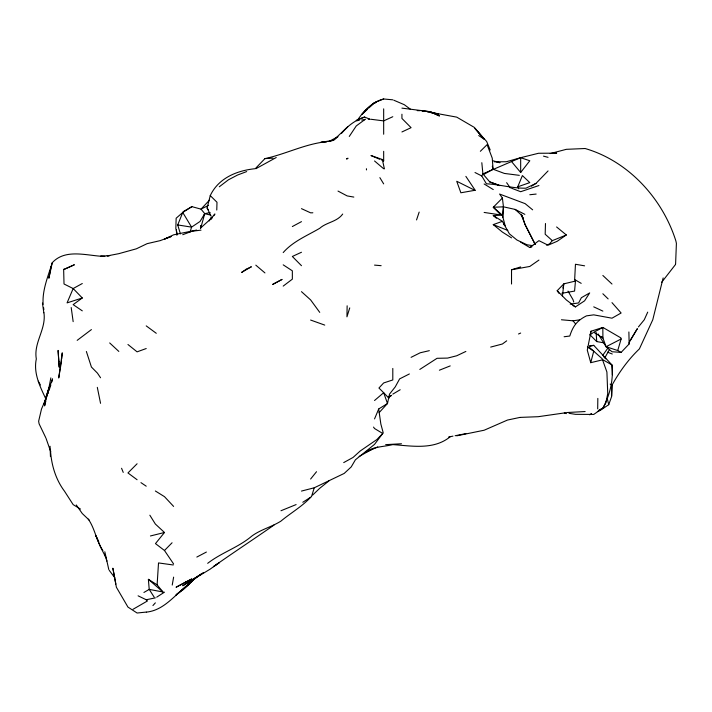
<?xml version="1.0" encoding="UTF-8"?>
<svg xmlns="http://www.w3.org/2000/svg" width="712" height="712" viewBox="0 0 712 712"><rect width="100%" height="100%" fill="white"/><g stroke="black" fill="none" stroke-linecap="round" stroke-linejoin="round"><path stroke-width="1.07" d="M597.688 408.875L597.831 398.4M347.136 305.804L346.949 316.831L349.743 307.895M216.768 210.04L216.991 202.261L210.254 195.604C218.451 178.178 236.624 170.666 254.807 168.726M545.481 223.515L545.178 234.239L552.334 240.656L566.325 234.96L556.597 226.959M597.359 411.554L600.269 410.361L608.724 404.692L611.741 396.183L611.893 385.432C619.182 372.065 628.358 359.427 639.394 348.898L652.771 319.768L663.157 277.938M43.922 312.719C46.431 329.122 33.411 342.641 36.321 358.946C33.25 373.132 40.041 386.625 45.915 399.049M200.499 227.751L200.579 225.535M611.546 395.774L611.991 385.067L610.157 384.106M80.465 509.062L73.158 504.63L64.525 491.236C55.465 479.194 51.175 464.188 50.445 449.477M561.857 293.273L574.575 291.092L575.456 281.062L574.664 279.576L575.456 264.259L584.596 265.834M502.752 217.56L503.455 206.827L502.396 198.07L499.584 194.047L525.127 203.641L532.647 209.835M61.561 360.868L58.713 378.01L62.256 352.832L61.739 358.857M502.574 216.662L503.455 206.827L515.132 209.408L524.851 214.348M143.913 592.464L149.217 589.394L162.977 591.992L157.112 584.837L158.518 562.934L173.239 564.981M562.436 296.174L563.806 283.857L575.456 281.062M379.104 412.657L387.488 403.517L389.5 394.128L395.24 386.892L399.628 378.882L409.373 373.96M48.496 390.585L48.994 387.364L43.975 404.309M172.233 585.059L173.621 577.129M51.122 266.386L48.879 278.232L52.27 262.701C65.664 248.079 87.638 256.053 104.86 256.453L100.552 256.231L109.684 255.59L107.832 255.893M47.9 393.095L48.994 387.364M47.944 392.864L50.846 377.885M562.943 288.04L563.806 283.857L557.193 290.727L558.867 293.228M51.834 381.979L52.537 378.855L46.378 395.676L44.589 405.902L45.915 400.812M628.883 331.97L629.159 343.94L621.122 352.387L617.731 350.535L621.122 339.01L620.882 337.897L602.922 327.449L591.04 331.214L587.275 350.126L590.746 362.675L602.859 359.765L611.991 364.953L612.356 374.735M211.153 216.172L207.076 207.984L210.254 195.604M590.746 362.675L593.728 351.203L589.572 347.536M47.784 393.692L49.386 387.586L46.947 395.552M604.266 342.899L596.727 341.573L590.07 334.871L591.04 331.214M200.579 228.605L204.753 213.645L201.015 209.132L191.884 206.649L183.1 211.686M569.013 413.316L575.465 414.331L593.728 414.437L602.859 408.127C609.917 394.982 613.584 379.879 611.991 364.953L593.728 345.347L589.358 345.827M190.051 232.103L191.572 227.128L200.036 221.468L204.753 213.645L210.147 212.585M392.802 368.442L392.802 379.941L383.67 382.949L378.935 388.022L383.67 392.704L387.488 403.517L378.695 408.982L380.849 424.032L383.181 432.665L382.753 433.475L374.539 444.368L355.395 459.81L351.212 466.93L344.199 473.427L314.268 487.782L311.455 496.709L302.814 502.263M675.599 264.027L676.4 243.397L675.919 241.101C662.623 198.595 628.393 161.046 585.113 148.514L566.325 149.324L550.207 153.578M43.957 404.46L46.636 396.54M49.181 389.998L50.837 384.987M416.547 219.928L419.172 212.078M52.27 262.701C48.158 276.114 42.079 290.202 43.138 304.407M180.421 233.919L177.715 224.939L182.753 212.47L191.884 206.649M517.74 186.811L522.394 175.579L529.799 182.61L517.74 186.811L518.719 188.787M374.539 418.914L378.695 408.982M47.526 395.009L41.501 409.035L38.635 421.237L39.107 423.836L45.755 437.675M647.715 312.132L644.271 319.759L638.424 326.933M611.991 302.636L621.122 313.004L611.991 318.193L593.728 314.855L586.474 315.861C577.307 320.462 573.071 325.633 569.787 336.037L564.109 336.749M203.855 215.549L204.753 213.645L210.12 214.988M209.248 220.925L211.153 217.338M548.062 170.933L535.958 183.411L525.963 188.182C512.551 188.493 499.726 184.372 486.394 183.812L481.757 175.944L482.896 173.862L481.819 162.701M609.383 349.645L604.693 358.065L602.859 355.163L608.315 347.456M301.479 491.075L314.268 487.782M630.262 340.283L637.356 328.659L629.088 342.632L629.159 343.94M349.272 136.437L356.267 125.926L365.407 119.162M211.206 219.26L212.452 217.507M213.689 215.754L214.926 213.992L210.147 219.465L201.015 227.653M356.97 120.987C363.494 111.152 371.762 101.905 383.67 98.986L392.802 99.814M661.635 282.344L675.572 264.419M482.896 173.862L511.528 161.553L520.668 172.491L529.799 160.761L520.668 157.69L506.392 161.731L494.359 161.838M310.61 479.034L316.52 471.718M149.849 515.212L155.35 524.032L164.481 532.487L155.474 543.603L164.481 550.501L173.621 563.975M552.334 240.656L549.504 243.958L546.433 245.106M152.929 605.547L155.35 602.859M209.39 200.223L201.015 209.132L208.589 205.314M194.162 578.5L191.884 580.894L197.616 576.48M255.813 168.094L264.944 158.616C285.913 154.068 305.43 143.744 326.861 141.67M347.723 126.78L341.448 133.26C347.661 125.98 355.404 119.999 364.597 117.044L370.053 119.26L368.193 119.144M342.703 214.045C337.007 221.939 326.532 222.189 319.741 228.285C307.121 235.717 293.095 241.27 283.207 252.564M164.481 550.501L172.073 542.775M137.087 463.77L127.955 472.946L137.087 479.728M502.396 198.07L493.265 207.254L500.242 214.312M480.342 151.3L487.106 144.652L492.25 158.171L493.078 169.198L484.133 174.244M197.429 576.168L182.753 589.83L176.14 594.938L195.925 577.646L182.753 585.745L195.916 577.637L182.753 589.83L188.992 584.187C175.294 594.066 164.454 610.362 146.387 612.115M312.71 495.009L319.741 488.281L328.873 480.965M347.136 127.386L333.438 140.3L329.79 141.252M367.401 109.319L361.847 114.525L365.407 110.485L374.539 102.635L383.67 98.986M368.985 107.832L374.539 102.635M310.61 497.368C301.817 506.695 290.612 513.049 280.822 521.202C271.53 526.987 260.672 529.55 251.808 536.091C238.413 547.475 221.476 552.601 207.673 563.334M374.539 103.525L376.452 101.861M374.539 400.509L383.67 392.704L388.975 398.248M176.14 594.938L181.551 590.435M388.352 397.821L391.582 395.329L388.743 396.887M219.278 186.793L228.41 179.816L237.541 175.036L246.681 171.574M283.207 286.099L292.347 279.148L292.347 270.827L283.207 264.846M77.181 340.354L91.421 329.585M274.075 525.029C253.953 539.064 233.474 552.485 213.431 566.654L219.278 562.64L210.147 569.155L191.884 580.244L203.436 572.537M520.659 242.116L529.79 247.527L538.931 240.647L548.062 245.195L557.193 241.288L566.325 234.96M146.218 612.08L137.087 613.014L127.955 607.087L116.394 587.258L112.87 568.194L115.842 584.134M506.695 340.825L502.396 344.003L490.675 347.082M63.644 269.269L64.018 283.99L73.158 288.547L82.289 297.972L73.158 304.629L82.289 310.85M590.034 334.898L592.989 332.789M538.931 260.076L529.799 266.448L511.528 269.777L511.528 284.026M199.315 575.332L201.015 574.183M572.84 305.528L575.456 306.899L584.596 300.82L589.678 292.917L581.384 297.705L578.607 302.938L570.214 304.149M156.693 597.172L164.481 592.162M419.795 369.43L437.043 358.305L447.599 358.083L456.73 355.769L465.871 351.443M531.463 186.152L535.958 183.411M392.802 394.128L400.18 389.749M133.064 609.267L147.464 600.955L146.218 599.753L138.092 595.819M450.331 436.643C433.991 450.144 412.115 445.988 392.802 444.608C383.465 446.931 373.542 446.335 365.407 452.414L377.752 446.905M255.813 168.744L276.238 157.512M359.177 456.454L373.729 448.293M343.709 462.595L353.054 457.451L360.183 451.016L376.862 439.553L382.753 433.475L374.539 428.526L373.524 427.084M82.289 283.527L73.158 288.547L67.07 302.885L82.289 297.972M292.338 226.55L301.479 221.637M328.873 141.492L338.004 136.677L333.438 140.3L320.765 142.347L326.844 141.706M196.823 557.069L206.391 552.049M598.125 333.946L606.072 346.726L621.122 339.01M411.073 357.344L420.205 352.778L429.336 350.66M591.494 413.797L589.607 414.749L591.538 413.948M599.068 410.014L602.859 408.127L605.823 403.019L607.745 393.585L606.9 372.002L602.156 358.723L593.728 351.203L587.409 346.958M401.933 131.96L411.073 127.67L401.933 118.441L401.933 114.223M301.479 252.253L292.347 256.471L301.479 265.701M392.802 116.715L383.67 120.889L370.952 119.269M518.523 333.999L520.668 333.047M280.982 510.744L296.121 504.577M511.528 161.553L520.668 157.69L538.548 153.267L556.651 153.169L554.506 153.418M364.597 117.044L356.267 120.426L359.453 120.159M439.384 370.204L450.215 365.906M182.744 234.711L191.884 231.275L201.015 230.136M146.218 348.533L137.087 351.853L127.955 344.501M511.528 237.87L502.396 232.085L493.265 224.618L502.396 221.325L509.374 233.821L516.921 240.006L526.96 244.759L532.825 245.693M538.931 185.529L520.668 191.715L511.528 188.199M511.528 269.777L520.659 266.92M529.79 247.527L531.793 246.922M589.669 346.406L593.728 345.347M150.428 535.967L164.481 532.487M196.663 230.065L173.612 234.827L164.481 239.081L171.254 236.482L160.182 240.638L147.135 243.655L136.348 248.817L118.815 253.668L107.165 255.928M456.73 435.824L484.133 430.235L507.478 420.053L520.258 417.357M146.218 599.753L155.35 597.875M448.676 436.981L452.974 436.144M455.119 435.726L465.871 433.644M520.668 417.383L538.192 416.698L567.464 412.506L585.139 411.545M561.439 319.768L573 320.8L579.515 319.875M529.799 194.741L536.154 194.065M361.571 119.981L364.758 119.705M264.944 158.616L273.007 158.144M385.673 444.644L401.47 443.754M503.455 206.827L493.265 207.254L502.396 215.202L505.137 225.722L503.553 224.36M496.433 218.237L493.265 215.505L502.396 215.202L484.133 212.434M312.853 212.781L310.61 212.835L301.479 208.652M417.232 110.645L420.205 110.671M422.946 111.259L429.336 111.659L422.234 110.894M621.122 352.387L611.991 351.746L606.072 346.726L602.922 337.995L602.815 327.467L593.728 332.264L602.922 337.995L601.48 336.491M374.539 265.113L381.134 265.683M497.136 162.318L500.038 162.665L492.838 160.743M401.933 108.135L428.944 111.526L438.467 114.134L430.947 112.71M519.333 175.348L504.372 173.434L493.291 169.287M177.715 224.939L191.572 227.128L182.753 212.47L176.149 218.219L175.837 228.588L177.546 234.844M422.243 111.01L424.29 111.348M427.36 111.846L429.398 112.184M353.828 197.082L347.144 195.916L338.004 191.074M422.35 111.081L424.503 111.49M431.445 112.523L456.73 117.133L474.423 127.457L484.133 139.143L478.704 135.529M543.505 156.133L548.062 157.325M482.861 173.844L489.731 181.889L497.999 184.889M564.34 413.005L566.325 413.627M606.072 346.726L617.731 350.535M383.67 151.318L383.67 160.93L382.362 159.515L370.979 155.536L379.763 159.274M310.61 320.044L324.743 325.099M489.731 181.889L499.833 185.645M607.558 352.191L612.267 354.006M574.664 279.576L581.206 283.349M493.265 224.618L507.825 230.439M381.721 160.102L383.67 160.93M393.772 100.196L404.265 104.682L410.512 109.283M593.728 306.854L602.859 311.108M475.002 172.518L481.757 175.944M484.133 183.981L493.265 189.57M155.35 490.986L164.481 496.656L173.612 506.419M154.139 597.101L149.217 589.394L148.381 579.328L157.112 584.837M493.265 215.505L502.396 221.325M140.949 482.629L146.218 486.189M146.218 325.882L156.275 333.296M575.456 306.899L566.325 299.939L557.193 290.727M255.813 265.149L264.944 272.918M374.539 160.965L383.67 168.762M148.381 579.328L162.977 591.992M301.47 291.662L310.61 299.894L319.741 312.372M515.132 209.408L520.668 214.41L523.026 218.121L521.38 214.312M109.684 342.935L118.824 351.425M602.859 275.464L611.991 284.035M89.142 520.045L82.289 513.548L76.273 504.959M602.859 293.762L608.146 298.907M484.133 139.143L475.002 128.525L486.661 141.483L490.203 149.983M573 320.8L575.465 323.773M109.212 570.312L114.748 577.663M506.632 182.681L510.353 187.968M100.552 377.76L97.446 373.141L91.421 367.045L86.374 351.488M465.871 176.38L475.189 190.291M207.076 207.984L208.305 209.826M379.861 177.644L383.67 183.883M568.007 291.101L573.035 299.725L573.765 302.102M88.288 519.119C94.999 528.704 96.307 540.844 102.884 550.536M38.261 381.16L40.406 384.987M535.032 244.172L525.144 224.716L521.851 216.074M535.237 244.474L525.144 224.716L522.047 215.691M106.898 561.101L105.705 557.193L100.552 547.038L95.915 535.807L98.728 541.627M121.565 468.265L123.229 472.403M104.611 554.256L105.705 557.193M46.057 438.387L50.694 451.613M492.312 166.199L493.078 169.198M607.318 398.738L608.724 404.692M104.815 551.756L108.785 569.52M382.362 159.515L384.391 168.886M97.313 387.355L100.552 403.321M605.333 356.685L605.681 358.795M42.453 303.036L43.824 312.782M71.2 307.522L73.158 321.646M43.566 307.531L43.85 309.604M366.422 168.717L366.502 169.937M596.122 332.433L596.727 341.573M176.371 229.932L176.638 235.058M50.062 446.273L50.454 456.597M520.668 157.69L520.668 172.491M383.67 108.856L383.67 134.239M64.018 269.394L74.235 264.837L64.018 269.394M347.136 158.589L346.602 159.07L348.035 158.242L347.136 158.589M246.21 269.216L241.626 272.402L251.398 266.76L246.21 269.216M274.075 283.634L272.625 284.471L282.112 279.398L274.075 283.634M185.449 582.14L176.051 587.258L191.884 578.918L185.449 582.14M474.851 190.309L460.869 192.783L456.73 181.266L474.851 190.309M438.467 115.513L430.146 111.766L439.482 115.985L438.467 115.513M58.865 361.42L58.081 350.42L59.185 367.187L58.865 361.42"/></g></svg>
